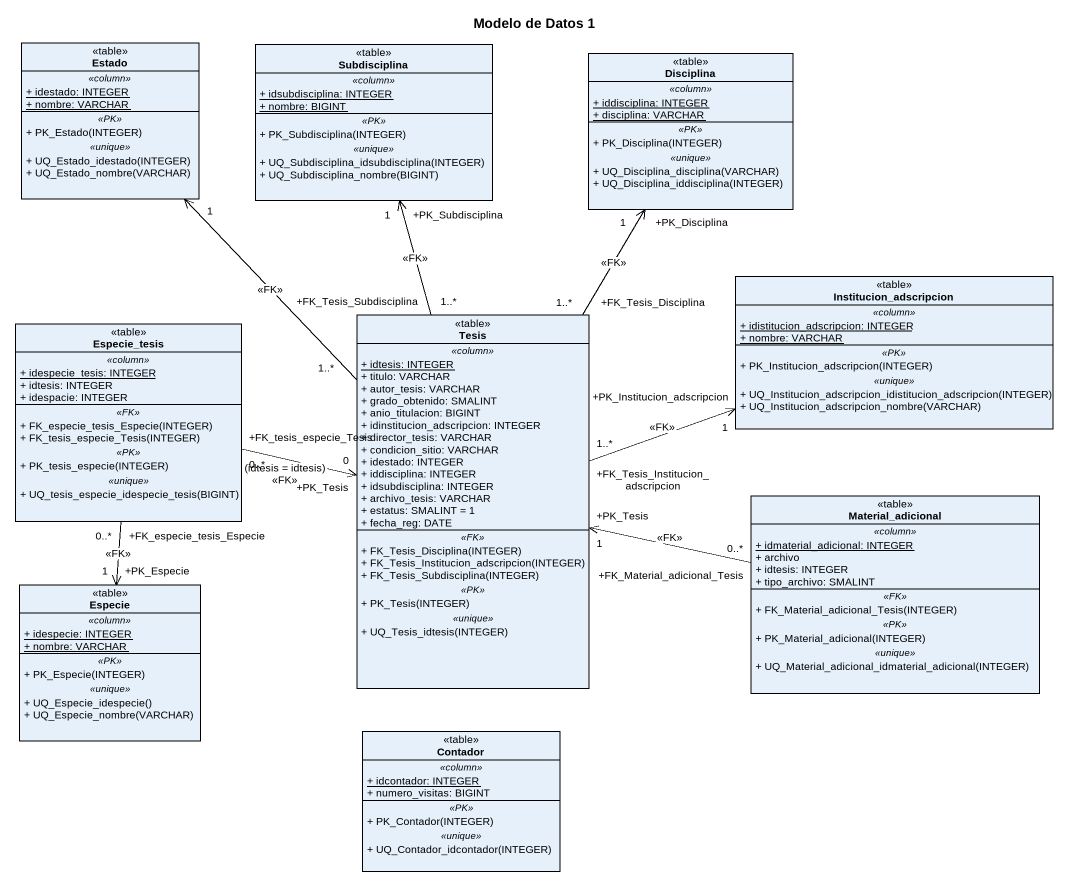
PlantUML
@startuml
title Modelo de Datos 1
hide circle
hide empty members
skinparam classAttributeIconSize 0
class Estado <<table>> {
  .. <<column>> ..
  {static} + idestado: INTEGER
  {static} + nombre: VARCHAR
  .. <<PK>> ..
  + PK_Estado(INTEGER)
  .. <<unique>> ..
  + UQ_Estado_idestado(INTEGER)
  + UQ_Estado_nombre(VARCHAR)
}
class Subdisciplina <<table>> {
  .. <<column>> ..
  {static} + idsubdisciplina: INTEGER
  {static} + nombre: BIGINT
  .. <<PK>> ..
  + PK_Subdisciplina(INTEGER)
  .. <<unique>> ..
  + UQ_Subdisciplina_idsubdisciplina(INTEGER)
  + UQ_Subdisciplina_nombre(BIGINT)
}
class Disciplina <<table>> {
  .. <<column>> ..
  {static} + iddisciplina: INTEGER
  {static} + disciplina: VARCHAR
  .. <<PK>> ..
  + PK_Disciplina(INTEGER)
  .. <<unique>> ..
  + UQ_Disciplina_disciplina(VARCHAR)
  + UQ_Disciplina_iddisciplina(INTEGER)
}
class Institucion_adscripcion <<table>> {
  .. <<column>> ..
  {static} + idistitucion_adscripcion: INTEGER
  {static} + nombre: VARCHAR
  .. <<PK>> ..
  + PK_Institucion_adscripcion(INTEGER)
  .. <<unique>> ..
  + UQ_Institucion_adscripcion_idistitucion_adscripcion(INTEGER)
  + UQ_Institucion_adscripcion_nombre(VARCHAR)
}
class Especie_tesis <<table>> {
  .. <<column>> ..
  {static} + idespecie_tesis: INTEGER
  + idtesis: INTEGER
  + idespacie: INTEGER
  .. <<FK>> ..
  + FK_especie_tesis_Especie(INTEGER)
  + FK_tesis_especie_Tesis(INTEGER)
  .. <<PK>> ..
  + PK_tesis_especie(INTEGER)
  .. <<unique>> ..
  + UQ_tesis_especie_idespecie_tesis(BIGINT)
}
class Tesis <<table>> {
  .. <<column>> ..
  {static} + idtesis: INTEGER
  + titulo: VARCHAR
  + autor_tesis: VARCHAR
  + grado_obtenido: SMALINT
  + anio_titulacion: BIGINT
  + idinstitucion_adscripcion: INTEGER
  + director_tesis: VARCHAR
  + condicion_sitio: VARCHAR
  + idestado: INTEGER
  + iddisciplina: INTEGER
  + idsubdisciplina: INTEGER
  + archivo_tesis: VARCHAR
  + estatus: SMALINT = 1
  + fecha_reg: DATE
  .. <<FK>> ..
  + FK_Tesis_Disciplina(INTEGER)
  + FK_Tesis_Institucion_adscripcion(INTEGER)
  + FK_Tesis_Subdisciplina(INTEGER)
  .. <<PK>> ..
  + PK_Tesis(INTEGER)
  .. <<unique>> ..
  + UQ_Tesis_idtesis(INTEGER)
}
class Material_adicional <<table>> {
  .. <<column>> ..
  {static} + idmaterial_adicional: INTEGER
  + archivo
  + idtesis: INTEGER
  + tipo_archivo: SMALINT
  .. <<FK>> ..
  + FK_Material_adicional_Tesis(INTEGER)
  .. <<PK>> ..
  + PK_Material_adicional(INTEGER)
  .. <<unique>> ..
  + UQ_Material_adicional_idmaterial_adicional(INTEGER)
}
class Especie <<table>> {
  .. <<column>> ..
  {static} + idespecie: INTEGER
  {static} + nombre: VARCHAR
  .. <<PK>> ..
  + PK_Especie(INTEGER)
  .. <<unique>> ..
  + UQ_Especie_idespecie()
  + UQ_Especie_nombre(VARCHAR)
}
class Contador <<table>> {
  .. <<column>> ..
  {static} + idcontador: INTEGER
  + numero_visitas: BIGINT
  .. <<PK>> ..
  + PK_Contador(INTEGER)
  .. <<unique>> ..
  + UQ_Contador_idcontador(INTEGER)
}
Especie_tesis "+FK_tesis_especie_Tesis\n0..*" -right-> "+PK_Tesis\n0" Tesis : (idtesis = idtesis)\n<<FK>>
Especie_tesis "+FK_especie_tesis_Especie\n0..*" --> "+PK_Especie\n1" Especie : <<FK>>
Tesis "1..*" -up-> "1" Estado : <<FK>>
Tesis "+FK_Tesis_Subdisciplina\n1..*" -up-> "+PK_Subdisciplina\n1" Subdisciplina : <<FK>>
Tesis "+FK_Tesis_Disciplina\n1..*" -up-> "+PK_Disciplina\n1" Disciplina : <<FK>>
Tesis "+FK_Tesis_Institucion_adscripcion\n1..*" -right-> "+PK_Institucion_adscripcion\n1" Institucion_adscripcion : <<FK>>
Material_adicional "+FK_Material_adicional_Tesis\n0..*" -left-> "+PK_Tesis\n1" Tesis : <<FK>>
@enduml
